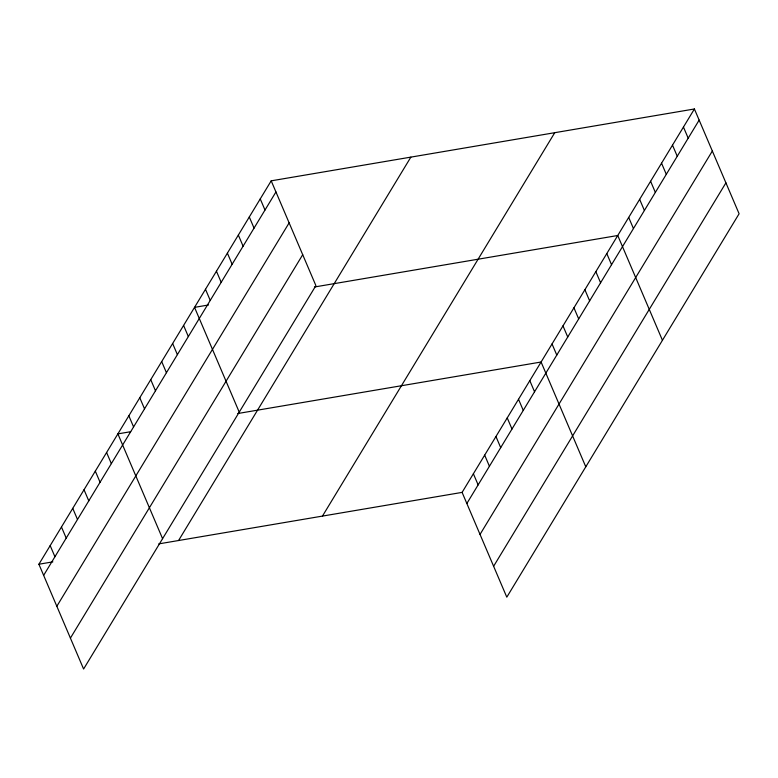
<?xml version="1.0" encoding="UTF-8"?>
<svg xmlns="http://www.w3.org/2000/svg" width="778" height="778" viewBox="0 0 778 778"><rect width="100%" height="100%" fill="white"/><g stroke="black" fill="none" stroke-linecap="round" stroke-linejoin="round"><path stroke-width="1.17" d="M271.201 180.836L315.897 285.614L83.596 669.022L38.9 564.235L271.201 180.836L694.404 108.978L739.1 213.765L506.799 597.164L462.103 492.386L694.404 108.978M43.646 575.36L275.947 191.962M56.833 606.266L289.134 222.868M70.409 638.116L302.71 254.707M178.561 540.525L410.862 157.127M322.452 516.096L554.753 132.698M466.849 503.512L699.15 120.113M480.036 534.418L712.337 151.02M493.622 566.258L725.913 182.859M208.504 304.986L194.539 307.359L239.235 412.136M314.419 287.004L617.751 235.501L662.438 340.287M130.685 431.702L117.886 433.881L162.573 538.658M237.757 413.526L541.089 362.023L585.785 466.81M38.9 564.235L52.865 561.862M158.77 543.88L462.103 492.386M683.454 127.057L688.199 138.183M672.503 145.136L677.249 156.261M661.553 163.205L666.299 174.33M650.603 181.284L655.348 192.409M639.652 199.353L644.398 210.488M628.702 217.432L633.448 228.557M606.791 253.579L611.547 264.705M595.841 271.658L600.587 282.784M584.891 289.727L589.636 300.862M573.94 307.806L578.686 318.931M562.99 325.875L567.736 337.01M552.04 343.954L556.785 355.079M529.808 380.646L534.554 391.781M518.518 399.27L523.263 410.405M507.237 417.893L511.982 429.018M495.956 436.516L500.701 447.642M484.675 455.14L489.42 466.265M473.384 473.763L478.139 484.889M260.251 198.905L264.997 210.031M249.3 216.984L254.046 228.11M238.35 235.053L243.096 246.188M227.4 253.132L232.145 264.257M216.44 271.201L221.195 282.336M205.489 289.28L210.235 300.405M183.589 325.428L188.334 336.563M172.638 343.506L177.384 354.632M161.688 361.576L166.434 372.711M150.738 379.654L155.483 390.78M139.787 397.723L144.533 408.858M128.837 415.802L133.583 426.928M106.596 452.504L111.342 463.63M95.315 471.118L100.061 482.253M84.034 489.741L88.78 500.876M72.753 508.365L77.499 519.5M61.462 526.988L66.218 538.113M50.181 545.611L54.927 556.737"/></g></svg>
